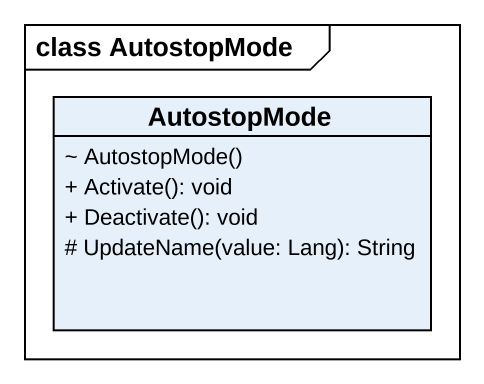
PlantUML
@startuml
mainframe class AutostopMode
hide circle
hide empty members
skinparam classAttributeIconSize 0
class AutostopMode {
  ~ AutostopMode()
  + Activate(): void
  + Deactivate(): void
  # UpdateName(value: Lang): String
}
@enduml
